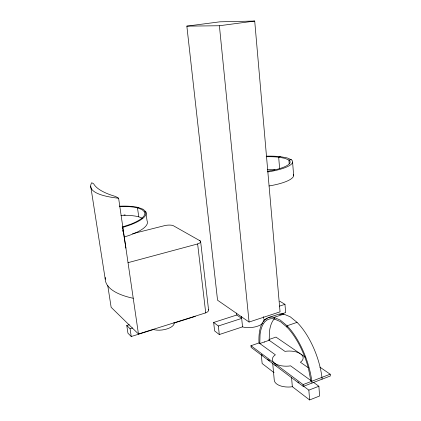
<?xml version="1.0" encoding="UTF-8"?>
<svg xmlns="http://www.w3.org/2000/svg" width="421" height="421" viewBox="0 0 421 421"><rect width="100%" height="100%" fill="white"/><g stroke="black" fill="none" stroke-linecap="round" stroke-linejoin="round"><path stroke-width="0.63" d="M264.499 342.178L264.504 341.91M310.803 380.51L308.525 368.791A48.915 20.824 69.7 0 0 286.954 327.122L287.054 325.765L280.318 320.128L274.008 317.376A50.625 21.55 69.7 0 0 258.999 342.947L250.953 345.72L251.121 347.378L303.246 386.415L330.317 376.006L330.19 374.201L319.902 367.159M272.697 363.218L274.245 380.026A15.298 7.873 -3.3 0 0 290.264 386.978L292.337 386.694L309.619 399.95L319.592 396.003L318.876 386.241L313.55 382.384M303.078 385.815L308.851 390.135L318.876 386.241M250.953 345.72L303.099 384.589L330.19 374.201M267.856 171.942A35.09 8.225 -5.3 0 0 291.306 159.733L287.027 157.87L280.254 156.649L278.681 157.196A32.591 7.636 -5.3 0 0 266.198 156.744M268.945 339.515L275.976 337.089L305.283 357.15M124.158 236.997A41.216 12.051 -9.4 0 0 147.071 220.836L145.74 211.684L143.187 209.3L138.456 207.532L137.462 207.869A40.074 11.235 -9.2 0 0 119.638 206.558M322.081 379.168L321.954 377.358A50.294 22.013 69.5 0 0 297.068 322.365L287.054 325.765A50.625 21.55 69.7 0 1 311.819 381.242L311.961 383.063M122.8 226.845L130.71 224.209A40.074 11.235 -9.2 0 0 144.492 211.9L145.74 211.684A41.369 11.604 -9.2 0 1 122.658 227.366L125.911 248.143M213.652 322.46L218.331 326.001L241.67 318.418L236.781 315.013L213.652 322.46L214.621 330.917L219.299 334.548L242.538 326.859L243.97 327.249A13.309 5.826 -5.3 0 0 263.051 322.944M267.377 318.644L263.72 319.855L263.983 320.618A13.309 5.826 -5.3 0 1 263.82 321.655M279.57 314.613L285.664 312.598L284.964 304.341L279.718 301.194M297.068 322.365L290.237 316.808L283.828 314.119L274.008 317.376L274.355 318.976L280.449 321.66L286.954 327.122M249.069 322.044L280.044 311.85L254.71 21.05L219.962 21.813L186.85 26.134L217.557 300.22L249.069 322.044L219.394 25.744L186.85 26.134M268.498 317.555L278.207 314.35A50.294 22.013 69.5 0 1 283.828 314.119M279.46 306.13L284.964 304.341M129.252 324.717L126.774 325.48L127.931 333.185L131.241 336.521L153.639 329.48L154.817 329.838A12.209 5.194 -8.8 0 0 166.948 328.943A12.209 5.194 -8.8 0 0 174.152 323.749L174.057 322.397M174.105 323.049L195.365 316.366M107.729 285.364L111.139 307.293L138.451 333.995L205.722 312.866A7.068 2.947 -7.2 0 0 208.253 311.13L208.469 310.745A7.068 2.947 -7.2 0 0 208.263 309.314M126.774 325.48L130.078 328.743L132.578 327.97M128.031 262.667L197.628 243.948A7.262 2.373 -6.9 0 0 200.264 242.48L200.496 242.17A7.262 2.373 -6.9 0 0 200.322 241.012L199.596 240.554M132.552 233.718L165.442 225.43A7.51 2.273 -7.5 0 1 169.379 225.082L170.11 225.098A7.51 2.273 -7.5 0 1 173.41 225.751L200.096 240.838M267.372 171.336L276.244 169.537A32.591 7.636 -5.3 0 0 288.917 160.075L291.306 159.733M219.394 25.744L254.71 21.05M121.016 215.384A39.927 11.672 -9.4 0 1 138.798 216.836L142.224 218.189M299.994 353.529L297.947 352.482A15.43 7.531 -3.6 0 0 287.001 351.125L284.985 351.398L268.893 340.094M118.617 198.228L115.622 196.502A162.622 37.216 -5.4 0 1 93.667 183.824L91.752 182.719A87.263 20.666 -6.9 0 0 118.617 198.228L138.451 333.995M122.19 227.051L122.658 227.366M308.283 367.759L300.399 362.223L301.573 361.313A15.43 7.531 -3.6 0 0 302.341 355.492L300.952 354.187M258.999 342.947L275.381 354.824L274.182 355.703A15.43 7.531 -3.6 0 0 274.729 363.26A15.43 7.531 -3.6 0 0 288.474 366.123L290.569 365.838L311.819 381.242M262.32 355.329L261.278 354.55L262.146 363.533L274.097 372.701M267.53 359.224L269.614 360.781M297.831 381.889L298.878 382.673M144.492 211.9L142.04 209.59L137.462 207.869L138.798 216.836M122.29 227.693L122.49 228.971M122.69 230.255L122.89 231.539M90.683 186.093L105.239 279.244M130.078 328.743L131.241 336.521M197.628 243.948L205.722 312.866M200.633 241.565L208.579 310.003M218.331 326.001L219.299 334.548M236.581 313.071L236.781 315.013M241.47 316.455L242.538 326.859M263.414 316.645L263.599 318.571M291.532 377.179L292.337 386.694M279.597 168.316L278.681 157.196L284.97 158.338L288.917 160.075L289.216 163.89M303.099 384.589L303.246 386.415M292.6 162.085L293.647 175.62M308.851 390.135L309.619 399.95M133.236 298.278A84.121 30.165 -7.2 0 1 105.292 277.439M119.422 206.211A41.369 11.604 -9.2 0 1 138.456 207.532M123.974 214.947A41.216 12.051 -9.4 0 1 125.205 214.942M293.505 174.562A34.911 8.794 -5.3 0 1 269.077 185.95M266.504 156.175A35.09 8.225 -5.3 0 1 280.254 156.649M267.324 169.695A32.422 8.167 -5.3 0 1 274.992 169.837M274.345 318.797A48.594 21.271 69.5 0 0 269.477 331.453L269.177 340.294L259.804 343.531L260.046 334.658A48.915 20.824 69.7 0 1 274.355 318.976M276.255 365.838A15.419 7.557 -3.5 0 1 274.813 364.939"/></g></svg>
